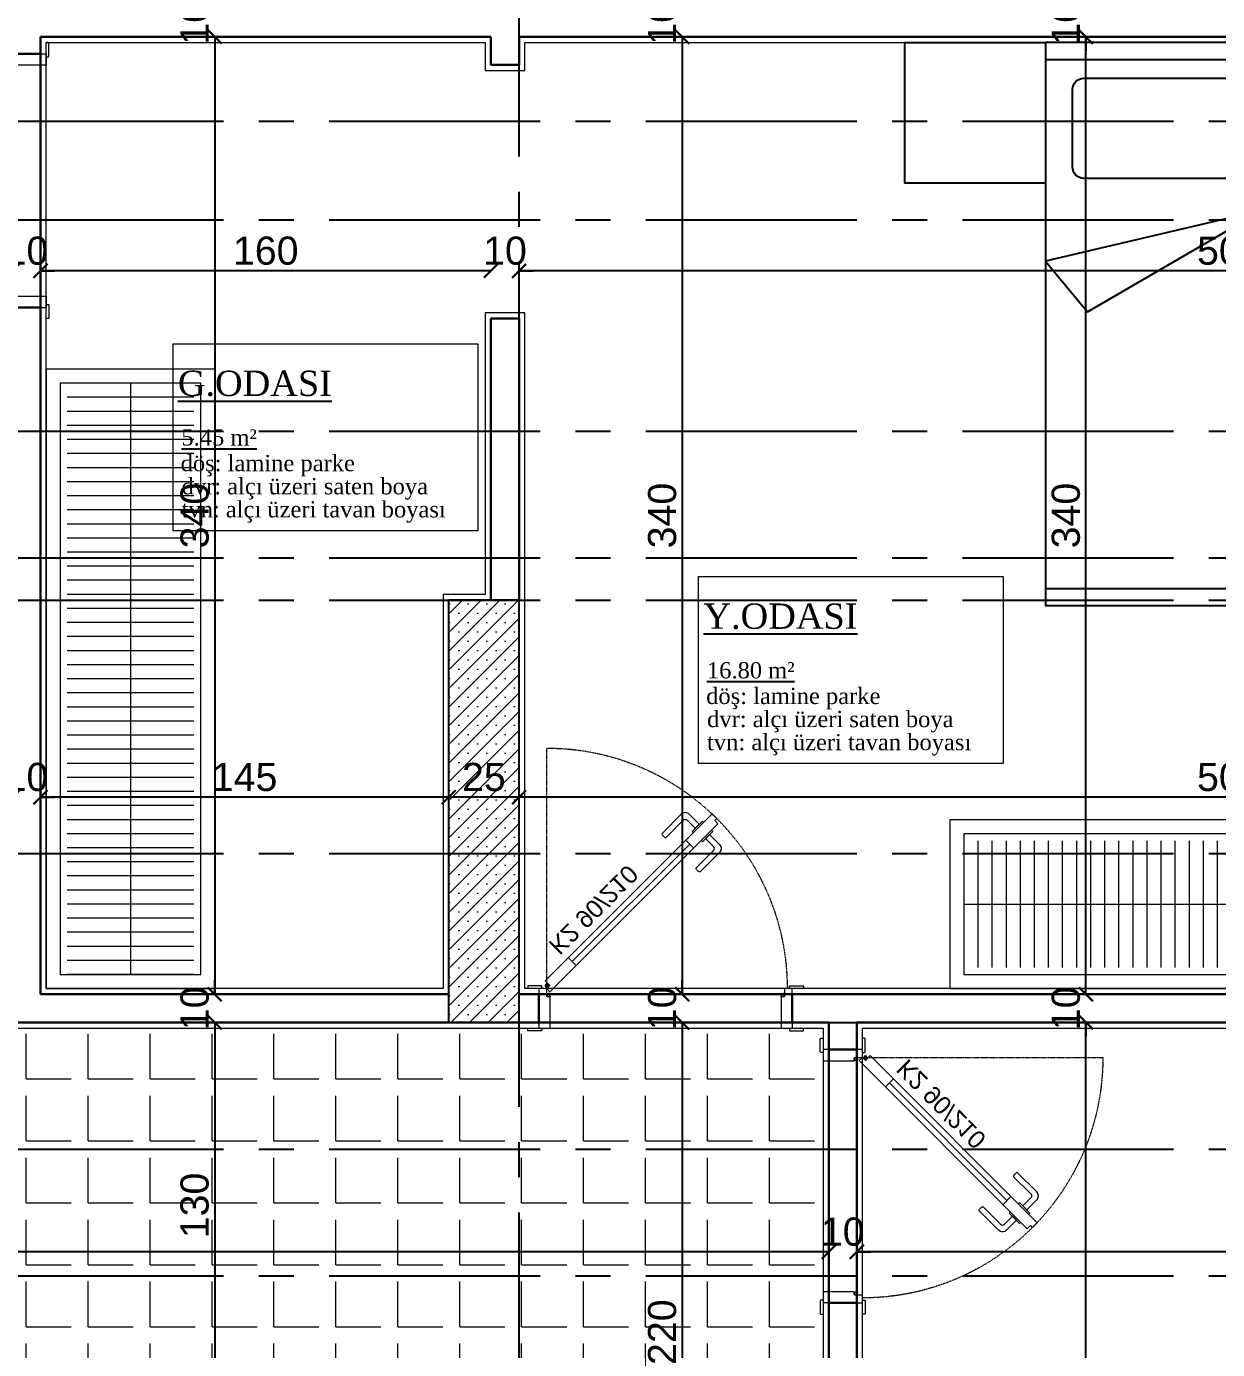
# Model space of a CAD drawing. Header units: millimetres. Extents: x 2778 to 13672, y 1832 to 5175.
# Drawn here: x 7181.6 to 7604.7, y 3179.1 to 3648.9 of the extents above; entities that cross this region are included whole.
import ezdxf

# ---------------------------------------------------------------- set-up
doc = ezdxf.new("R2010")
doc.units = ezdxf.units.MM
for name, pattern in [('CENTER2', [112.5, 75, -12.5, 12.5, -12.5]), ('DASHDOT2', [12.7, 6.35, -3.175, 0, -3.175]), ('DOTX2', [0.5, 0, -0.5])]:
    doc.linetypes.add(name, pattern=pattern)
for name, color, linetype in [('7-DCR-FRN', 8, 'Continuous'), ('Panel', 7, 'Continuous'), ('Yazi', 7, 'Continuous')]:
    doc.layers.add(name, color=color, linetype=linetype)
for name, color, linetype, lineweight in [('aks', 251, 'DASHDOT2', 35), ('duvar', 232, 'Continuous', 30), ('ince', 37, 'Continuous', 0), ('iz', 1, 'DOTX2', 20), ('kapı', 3, 'Continuous', 18), ('sıva iç', 21, 'Continuous', 0), ('yazı', 11, 'Continuous', 20), ('z - tarama', 251, 'Continuous', 18), ('ölçü dış', 192, 'Continuous', 20), ('ÖLÇÜ İÇ', 7, 'Continuous', 9)]:
    doc.layers.add(name, color=color, linetype=linetype, lineweight=lineweight)
doc.styles.get("Standard").update_dxf_attribs({"font": 'arial.ttf'})
doc.styles.add('Times roman', font='times.ttf')
doc.dimstyles.new('zulay iç ölçü', dxfattribs={"dimtxt": 10, "dimasz": 5, "dimexe": 0.18, "dimexo": 0, "dimgap": 2, "dimtad": 3, "dimdec": 0, "dimzin": 0, "dimdsep": 46, "dimtxsty": 'Standard', "dimblk": 'ARCHTICK', "dimcen": 0.09, "dimse1": 1, "dimse2": 1, "dimadec": 0, "dimazin": 0, "dimtfac": 1, "dimtdec": 0, "dimtix": 1, "dimtofl": 0, "dimtmove": 0, "dimatfit": 3, "dimldrblk": 'ARCHTICK', "dimfxl": 1, "dimtolj": 1, "dimtzin": 0, "dimarcsym": 0})

# ---------------------------------------------------------------- blocks, each defined once
blk = doc.blocks.new('IDE941Entity3366')
at = {"layer": 'Panel', "linetype": 'Continuous', "lineweight": 5}
h = blk.add_hatch(dxfattribs=at)
h.set_pattern_fill('SACNCR', color=163, scale=50, style=0)
h.set_pattern_definition([(45, (0, 0), (-3.314563, 3.314563), []), (45, (3.3146, 0), (-3.314563, 3.314563), [0, -4.6875])])
h.paths.add_polyline_path([(4180, 805), (4180, 955), (4205, 955), (4205, 805)])
blk = doc.blocks.new('IDE941Entity3367')
at = {"layer": 'Panel', "color": 164, "linetype": 'Continuous', "lineweight": -3}
blk.add_lwpolyline([(4205, 805), (4180, 805)], dxfattribs=at)
blk = doc.blocks.new('IDE941Entity3368')
at = {"layer": 'Panel', "color": 164, "linetype": 'Continuous', "lineweight": -3}
blk.add_lwpolyline([(4205, 805), (4205, 955)], dxfattribs=at)
blk = doc.blocks.new('IDE941Entity3369')
at = {"layer": 'Panel', "color": 164, "linetype": 'Continuous', "lineweight": -3}
blk.add_lwpolyline([(4205, 955), (4180, 955)], dxfattribs=at)
blk = doc.blocks.new('IDE941Entity3370')
at = {"layer": 'Panel', "color": 164, "linetype": 'Continuous', "lineweight": -3}
blk.add_lwpolyline([(4180, 805), (4180, 955)], dxfattribs=at)
blk = doc.blocks.new('sadsfsfsf')
at = {"layer": 'ince'}
for p, q in [((0.7, 0), (-0.7, 0)), ((0, 0.7), (0, -0.7))]:
    blk.add_line(p, q, dxfattribs=at)
for radius in [0.6, 0.45]:
    blk.add_circle((0, 0), radius, dxfattribs=at)
blk = doc.blocks.new('eddeded')
at = {"layer": 'duvar'}
for p, q in [((-48.21, 54.38), (-38.21, 54.38)), ((-48.21, -35.62), (-38.21, -35.62))]:
    blk.add_line(p, q, dxfattribs=at)
at = {"layer": 'ince'}
blk.add_line((-26.6, -23.78), (15.13, 17.96), dxfattribs=at)
for points in [[(-50.21, 53.38), (-50.96, 53.38, -0.414214), (-51.21, 53.63), (-51.21, 58.13, -0.414214), (-50.96, 58.38), (-50.21, 58.38)], [(-36.21, 53.38), (-35.46, 53.38, 0.414214), (-35.21, 53.63), (-35.21, 58.13, 0.414214), (-35.46, 58.38), (-36.21, 58.38)], [(-50.21, -34.62), (-50.96, -34.62, 0.414214), (-51.21, -34.87), (-51.21, -39.37, 0.414214), (-50.96, -39.62), (-50.21, -39.62)], [(-36.21, -34.62), (-35.46, -34.62, -0.414214), (-35.21, -34.87), (-35.21, -39.37, -0.414214), (-35.46, -39.62), (-36.21, -39.62)]]:
    blk.add_lwpolyline(points, format="xyb", dxfattribs=at)
for points in [[(-39.11, 51.33), (-39.11, 50.38), (-37.81, 50.68), (-37.81, 50.81, -0.112206), (-37.91, 50.76), (-38.72, 50.57, -0.482314), (-39.02, 50.82), (-39.02, 51.24, -0.414214), (-38.77, 51.49), (-37.97, 51.49, -0.170049), (-37.81, 51.43), (-37.81, 51.58), (-38.86, 51.58, 0.414214)], [(17.08, 23.59), (18.49, 25), (14.96, 28.54, 0.414214), (12.13, 28.54), (5.41, 21.82, 0.414214), (5.41, 21.11), (6.12, 20.4, 0.414214), (6.83, 20.4), (12.84, 26.41, -0.414214), (14.25, 26.41)], [(20.76, 19.91), (22.17, 21.32), (25.71, 17.79, -0.414214), (25.71, 14.96), (18.99, 8.24, -0.414214), (18.28, 8.24), (17.58, 8.95, -0.414214), (17.58, 9.66), (23.59, 15.67, 0.414214), (23.59, 17.08)], [(-39.11, -31.62), (-39.11, -32.57, 0.414214), (-38.86, -32.82), (-37.81, -32.82), (-37.81, -32.67, -0.170049), (-37.97, -32.73), (-38.77, -32.73, -0.414214), (-39.02, -32.48), (-39.02, -32.06, -0.482314), (-38.72, -31.81), (-37.91, -32, -0.112206), (-37.81, -32.05), (-37.81, -31.92)]]:
    blk.add_lwpolyline(points, format="xyb", close=True, dxfattribs=at)
for points in [[(20.04, 25.7), (19.62, 26.12), (15.96, 22.47), (16.38, 22.04)], [(22.87, 22.87), (23.29, 22.44), (19.64, 18.79), (19.21, 19.21)]]:
    blk.add_lwpolyline(points, dxfattribs=at)
at = {"layer": 'iz', "ltscale": 0.1}
for p, q in [((-48.21, -35.62), (-48.21, 54.38)), ((-38.21, -35.62), (-38.21, 54.38)), ((-36.21, -32.82), (49.19, -32.82))]:
    blk.add_line(p, q, dxfattribs=at)
blk.add_arc((-36.22, -32.83), 85.41, 0.0042, 89.9958, dxfattribs=at)
at = {"layer": 'kapı'}
for p, q in [((13.72, 19.37), (16.54, 16.54)), ((-28.02, -22.36), (-25.19, -25.19))]:
    blk.add_line(p, q, dxfattribs=at)
for points in [[(-36.21, 54.38), (-36.21, 51.58), (-38.86, 51.58, 0.414214), (-39.11, 51.33), (-39.11, 50.38), (-50.21, 50.38), (-50.21, 54.38)], [(-50.21, -35.62), (-50.21, -31.62), (-39.11, -31.62), (-39.11, -32.57, 0.414214), (-38.86, -32.82), (-36.21, -32.82), (-36.21, -35.62), (-36.21, -35.62)]]:
    blk.add_lwpolyline(points, format="xyb", dxfattribs=at)
blk.add_lwpolyline([(-36.21, -32.82), (-35.15, -31.76), (-33.46, -33.46), (25.87, 25.87), (24.17, 27.57), (23.47, 26.86), (22.33, 27.99), (-37.35, -31.69), (-36.21, -32.82)], dxfattribs=at)
at = {"layer": 'sıva iç'}
for p, q in [((-48.21, 54.38), (-50.21, 54.38)), ((-38.21, 54.38), (-36.21, 54.38)), ((-48.21, -35.62), (-50.21, -35.62)), ((-36.21, -35.62), (-38.21, -35.62))]:
    blk.add_line(p, q, dxfattribs=at)
at = {"layer": 'ölçü dış'}
blk.add_line((-38.21, -35.62), (-48.21, -35.62), dxfattribs=at)
at = {"layer": 'ince', "rotation": 90}
blk.add_blockref('sadsfsfsf', (-35.15, -32.82), dxfattribs=at)
at = {"layer": 'yazı'}
blk.add_text('K2 90/210', height=6.328, rotation=45, dxfattribs=at).set_placement((-20.24, -32.71))
blk = doc.blocks.new('*U31')
at = {"layer": '7-DCR-FRN'}
for points in [[(-80, 100), (-130, 100), (-130, 50), (-80, 50)], [(80, 100), (80, 94), (-80, 94), (-80, 100)], [(-80, 100), (80, 100), (80, -100), (-80, -100)], [(-80, 100), (80, 100), (80, -100), (-80, -100)], [(130, 100), (80, 100), (80, 50), (130, 50)], [(-80, -94), (80, -94), (80, -100), (-80, -100)]]:
    blk.add_lwpolyline(points, close=True, dxfattribs=at)
for points in [[(-70.38, 83.3, -0.414214), (-66.38, 87.3), (-8.34, 87.3, -0.414214), (-4.34, 83.3), (-4.34, 55.74, -0.414214), (-8.34, 51.74), (-66.38, 51.74, -0.414214), (-70.38, 55.74)], [(70.38, 83.3, 0.414214), (66.38, 87.3), (8.34, 87.3, 0.414214), (4.34, 83.3), (4.34, 55.74, 0.414214), (8.34, 51.74), (66.38, 51.74, 0.414214), (70.38, 55.74)]]:
    blk.add_lwpolyline(points, format="xyb", close=True, dxfattribs=at)
blk.add_lwpolyline([(-4.31, 39.62), (-65, 4.38), (-80, 22.38), (-6.26, 39.62), (6.26, 39.62), (80, 22.38), (65, 4.38), (4.31, 39.62)], dxfattribs=at)
blk = doc.blocks.new('*U44')
at = {"layer": '7-DCR-FRN', "lineweight": 9}
blk.add_line((215, 30), (5, 30), dxfattribs=at)
for points in [[(220, 60), (220, 0), (0, 0), (0, 60)], [(215, 55), (215, 5), (5, 5), (5, 55)]]:
    blk.add_lwpolyline(points, close=True, dxfattribs=at)
for points in [[(5, 52.5), (5, 7.5)], [(5, 52.5), (5, 7.5)], [(5, 52.5), (5, 7.5)], [(10, 52.5), (10, 7.5)], [(10, 52.5), (10, 7.5)], [(15, 52.5), (15, 7.5)], [(15, 52.5), (15, 7.5)], [(20, 52.5), (20, 7.5)], [(20, 52.5), (20, 7.5)], [(25, 52.5), (25, 7.5)], [(25, 52.5), (25, 7.5)], [(30, 52.5), (30, 7.5)], [(30, 52.5), (30, 7.5)], [(35, 52.5), (35, 7.5)], [(35, 52.5), (35, 7.5)], [(40, 52.5), (40, 7.5)], [(40, 52.5), (40, 7.5)], [(45, 52.5), (45, 7.5)], [(45, 52.5), (45, 7.5)], [(50, 52.5), (50, 7.5)], [(50, 52.5), (50, 7.5)], [(55, 52.5), (55, 7.5)], [(60, 52.5), (60, 7.5)], [(65, 52.5), (65, 7.5)], [(70, 52.5), (70, 7.5)], [(75, 52.5), (75, 7.5)], [(80, 52.5), (80, 7.5)], [(85, 52.5), (85, 7.5)], [(90, 52.5), (90, 7.5)], [(95, 52.5), (95, 7.5)], [(100, 52.5), (100, 7.5)], [(105, 52.5), (105, 7.5)], [(110, 52.5), (110, 7.5)], [(115, 52.5), (115, 7.5)], [(120, 52.5), (120, 7.5)], [(125, 52.5), (125, 7.5)], [(130, 52.5), (130, 7.5)], [(135, 52.5), (135, 7.5)], [(140, 52.5), (140, 7.5)], [(145, 52.5), (145, 7.5)], [(150, 52.5), (150, 7.5)], [(155, 52.5), (155, 7.5)], [(160, 52.5), (160, 7.5)], [(165, 52.5), (165, 7.5)], [(170, 52.5), (170, 7.5)], [(175, 52.5), (175, 7.5)], [(180, 52.5), (180, 7.5)], [(185, 52.5), (185, 7.5)], [(190, 52.5), (190, 7.5)], [(195, 52.5), (195, 7.5)], [(200, 52.5), (200, 7.5)], [(205, 52.5), (205, 7.5)], [(210, 52.5), (210, 7.5)], [(215, 52.5), (215, 7.5)], [(220, 52.5), (220, 7.5)]]:
    blk.add_lwpolyline(points, dxfattribs=at)
blk = doc.blocks.new('_ArchTick')
at = {"color": 0, "linetype": 'ByBlock', "const_width": 0.15}
blk.add_lwpolyline([(-0.5, -0.5), (0.5, 0.5)], dxfattribs=at)
blk = doc.blocks.new('*D2164')
at = {"layer": 'Defpoints', "color": 0, "transparency": 16777216}
for p in [(7248.47, 3655.23), (7248.47, 3645.23), (7248.47, 3645.23)]:
    blk.add_point(p, dxfattribs=at)
at = {"layer": 'ÖLÇÜ İÇ', "color": 0, "lineweight": -2, "transparency": 16777216}
for p, q in [((7248.47, 3655.23), (7248.47, 3660.23)), ((7248.47, 3645.23), (7248.47, 3640.23))]:
    blk.add_line(p, q, dxfattribs=at)
at = {"layer": 'ÖLÇÜ İÇ', "color": 0, "lineweight": -2, "transparency": 16777216, "xscale": 5, "yscale": 5, "zscale": 5}
for p, rotation in [((7248.47, 3655.23), 270), ((7248.47, 3645.23), 90)]:
    blk.add_blockref('_ArchTick', p, dxfattribs=dict(at, rotation=rotation))
at = {"layer": 'ÖLÇÜ İÇ', "color": 0, "transparency": 16777216, "insert": (7241.37, 3650.23), "char_height": 10, "attachment_point": 5, "rotation": 90}
blk.add_mtext('\\A1;10', dxfattribs=at)
blk = doc.blocks.new('*D2165')
at = {"layer": 'Defpoints', "color": 0, "transparency": 16777216}
for p in [(7248.47, 3645.23), (7248.47, 3305.23), (7248.47, 3305.23)]:
    blk.add_point(p, dxfattribs=at)
at = {"layer": 'ÖLÇÜ İÇ', "color": 0, "lineweight": -2, "transparency": 16777216}
blk.add_line((7248.47, 3645.23), (7248.47, 3305.23), dxfattribs=at)
at = {"layer": 'ÖLÇÜ İÇ', "color": 0, "lineweight": -2, "transparency": 16777216, "xscale": 5, "yscale": 5, "zscale": 5}
for p, rotation in [((7248.47, 3645.23), 90), ((7248.47, 3305.23), 270)]:
    blk.add_blockref('_ArchTick', p, dxfattribs=dict(at, rotation=rotation))
at = {"layer": 'ÖLÇÜ İÇ', "color": 0, "transparency": 16777216, "insert": (7241.36, 3475.23), "char_height": 10, "attachment_point": 5, "rotation": 90}
blk.add_mtext('\\A1;340', dxfattribs=at)
blk = doc.blocks.new('*D2166')
at = {"layer": 'Defpoints', "color": 0, "transparency": 16777216}
for p in [(7248.47, 3305.23), (7248.47, 3295.23), (7248.47, 3295.23)]:
    blk.add_point(p, dxfattribs=at)
at = {"layer": 'ÖLÇÜ İÇ', "color": 0, "lineweight": -2, "transparency": 16777216}
for p, q in [((7248.47, 3305.23), (7248.47, 3310.23)), ((7248.47, 3295.23), (7248.47, 3290.23))]:
    blk.add_line(p, q, dxfattribs=at)
at = {"layer": 'ÖLÇÜ İÇ', "color": 0, "lineweight": -2, "transparency": 16777216, "xscale": 5, "yscale": 5, "zscale": 5}
for p, rotation in [((7248.47, 3305.23), 270), ((7248.47, 3295.23), 90)]:
    blk.add_blockref('_ArchTick', p, dxfattribs=dict(at, rotation=rotation))
at = {"layer": 'ÖLÇÜ İÇ', "color": 0, "transparency": 16777216, "insert": (7241.37, 3300.23), "char_height": 10, "attachment_point": 5, "rotation": 90}
blk.add_mtext('\\A1;10', dxfattribs=at)
blk = doc.blocks.new('*D2167')
at = {"layer": 'Defpoints', "color": 0, "transparency": 16777216}
for p in [(7248.47, 3295.23), (7248.47, 3165.23), (7248.47, 3165.23)]:
    blk.add_point(p, dxfattribs=at)
at = {"layer": 'ÖLÇÜ İÇ', "color": 0, "lineweight": -2, "transparency": 16777216}
blk.add_line((7248.47, 3295.23), (7248.47, 3165.23), dxfattribs=at)
at = {"layer": 'ÖLÇÜ İÇ', "color": 0, "lineweight": -2, "transparency": 16777216, "xscale": 5, "yscale": 5, "zscale": 5}
for p, rotation in [((7248.47, 3295.23), 90), ((7248.47, 3165.23), 270)]:
    blk.add_blockref('_ArchTick', p, dxfattribs=dict(at, rotation=rotation))
at = {"layer": 'ÖLÇÜ İÇ', "color": 0, "transparency": 16777216, "insert": (7241.36, 3230.23), "char_height": 10, "attachment_point": 5, "rotation": 90}
blk.add_mtext('\\A1;130', dxfattribs=at)
blk = doc.blocks.new('*D2173')
at = {"layer": 'Defpoints', "color": 0, "transparency": 16777216}
for p in [(7413.96, 3655.23), (7413.96, 3645.23), (7414.55, 3645.23)]:
    blk.add_point(p, dxfattribs=at)
at = {"layer": 'ÖLÇÜ İÇ', "color": 0, "lineweight": -2, "transparency": 16777216}
for p, q in [((7414.55, 3655.23), (7414.55, 3660.23)), ((7414.55, 3645.23), (7414.55, 3640.23))]:
    blk.add_line(p, q, dxfattribs=at)
at = {"layer": 'ÖLÇÜ İÇ', "color": 0, "lineweight": -2, "transparency": 16777216, "xscale": 5, "yscale": 5, "zscale": 5}
for p, rotation in [((7414.55, 3655.23), 270), ((7414.55, 3645.23), 90)]:
    blk.add_blockref('_ArchTick', p, dxfattribs=dict(at, rotation=rotation))
at = {"layer": 'ÖLÇÜ İÇ', "color": 0, "transparency": 16777216, "insert": (7407.45, 3650.23), "char_height": 10, "attachment_point": 5, "rotation": 90}
blk.add_mtext('\\A1;10', dxfattribs=at)
blk = doc.blocks.new('*D2174')
at = {"layer": 'Defpoints', "color": 0, "transparency": 16777216}
for p in [(7413.96, 3645.23), (7414.55, 3305.23), (7414.55, 3305.23)]:
    blk.add_point(p, dxfattribs=at)
at = {"layer": 'ÖLÇÜ İÇ', "color": 0, "lineweight": -2, "transparency": 16777216}
blk.add_line((7414.55, 3645.23), (7414.55, 3305.23), dxfattribs=at)
at = {"layer": 'ÖLÇÜ İÇ', "color": 0, "lineweight": -2, "transparency": 16777216, "xscale": 5, "yscale": 5, "zscale": 5}
for p, rotation in [((7414.55, 3645.23), 90), ((7414.55, 3305.23), 270)]:
    blk.add_blockref('_ArchTick', p, dxfattribs=dict(at, rotation=rotation))
at = {"layer": 'ÖLÇÜ İÇ', "color": 0, "transparency": 16777216, "insert": (7407.45, 3475.23), "char_height": 10, "attachment_point": 5, "rotation": 90}
blk.add_mtext('\\A1;340', dxfattribs=at)
blk = doc.blocks.new('*D2175')
at = {"layer": 'Defpoints', "color": 0, "transparency": 16777216}
for p in [(7414.55, 3305.23), (7414.55, 3295.23), (7414.55, 3295.23)]:
    blk.add_point(p, dxfattribs=at)
at = {"layer": 'ÖLÇÜ İÇ', "color": 0, "lineweight": -2, "transparency": 16777216}
for p, q in [((7414.55, 3305.23), (7414.55, 3310.23)), ((7414.55, 3295.23), (7414.55, 3290.23))]:
    blk.add_line(p, q, dxfattribs=at)
at = {"layer": 'ÖLÇÜ İÇ', "color": 0, "lineweight": -2, "transparency": 16777216, "xscale": 5, "yscale": 5, "zscale": 5}
for p, rotation in [((7414.55, 3305.23), 270), ((7414.55, 3295.23), 90)]:
    blk.add_blockref('_ArchTick', p, dxfattribs=dict(at, rotation=rotation))
at = {"layer": 'ÖLÇÜ İÇ', "color": 0, "transparency": 16777216, "insert": (7407.45, 3300.23), "char_height": 10, "attachment_point": 5, "rotation": 90}
blk.add_mtext('\\A1;10', dxfattribs=at)
blk = doc.blocks.new('*D2176')
at = {"layer": 'Defpoints', "color": 0, "transparency": 16777216}
for p in [(7414.55, 3295.23), (7414.55, 3075.23), (7414.55, 3075.23)]:
    blk.add_point(p, dxfattribs=at)
at = {"layer": 'ÖLÇÜ İÇ', "color": 0, "lineweight": -2, "transparency": 16777216}
blk.add_line((7414.55, 3295.23), (7414.55, 3075.23), dxfattribs=at)
at = {"layer": 'ÖLÇÜ İÇ', "color": 0, "lineweight": -2, "transparency": 16777216, "xscale": 5, "yscale": 5, "zscale": 5}
for p, rotation in [((7414.55, 3295.23), 90), ((7414.55, 3075.23), 270)]:
    blk.add_blockref('_ArchTick', p, dxfattribs=dict(at, rotation=rotation))
at = {"layer": 'ÖLÇÜ İÇ', "color": 0, "transparency": 16777216, "insert": (7407.45, 3185.23), "char_height": 10, "attachment_point": 5, "rotation": 90}
blk.add_mtext('\\A1;220', dxfattribs=at)
blk = doc.blocks.new('*D2183')
at = {"layer": 'Defpoints', "color": 0, "transparency": 16777216}
for p in [(7557.98, 3295.23), (7557.98, 3295.23), (7557.98, 2965.23)]:
    blk.add_point(p, dxfattribs=at)
at = {"layer": 'ÖLÇÜ İÇ', "color": 0, "lineweight": -2, "transparency": 16777216}
blk.add_line((7557.98, 2965.23), (7557.98, 3295.23), dxfattribs=at)
at = {"layer": 'ÖLÇÜ İÇ', "color": 0, "lineweight": -2, "transparency": 16777216, "xscale": 5, "yscale": 5, "zscale": 5}
for p, rotation in [((7557.98, 3295.23), 90), ((7557.98, 2965.23), 270)]:
    blk.add_blockref('_ArchTick', p, dxfattribs=dict(at, rotation=rotation))
at = {"layer": 'ÖLÇÜ İÇ', "color": 0, "transparency": 16777216, "insert": (7550.87, 3130.23), "char_height": 10, "attachment_point": 5, "rotation": 90}
blk.add_mtext('\\A1;330', dxfattribs=at)
blk = doc.blocks.new('*D2184')
at = {"layer": 'Defpoints', "color": 0, "transparency": 16777216}
for p in [(7557.98, 3305.23), (7557.98, 3305.23), (7557.98, 3295.23)]:
    blk.add_point(p, dxfattribs=at)
at = {"layer": 'ÖLÇÜ İÇ', "color": 0, "lineweight": -2, "transparency": 16777216}
for p, q in [((7557.98, 3305.23), (7557.98, 3310.23)), ((7557.98, 3295.23), (7557.98, 3290.23))]:
    blk.add_line(p, q, dxfattribs=at)
at = {"layer": 'ÖLÇÜ İÇ', "color": 0, "lineweight": -2, "transparency": 16777216, "xscale": 5, "yscale": 5, "zscale": 5}
for p, rotation in [((7557.98, 3305.23), 270), ((7557.98, 3295.23), 90)]:
    blk.add_blockref('_ArchTick', p, dxfattribs=dict(at, rotation=rotation))
at = {"layer": 'ÖLÇÜ İÇ', "color": 0, "transparency": 16777216, "insert": (7550.87, 3300.23), "char_height": 10, "attachment_point": 5, "rotation": 90}
blk.add_mtext('\\A1;10', dxfattribs=at)
blk = doc.blocks.new('*D2185')
at = {"layer": 'Defpoints', "color": 0, "transparency": 16777216}
for p in [(7557.98, 3645.23), (7557.98, 3645.23), (7557.98, 3305.23)]:
    blk.add_point(p, dxfattribs=at)
at = {"layer": 'ÖLÇÜ İÇ', "color": 0, "lineweight": -2, "transparency": 16777216}
blk.add_line((7557.98, 3305.23), (7557.98, 3645.23), dxfattribs=at)
at = {"layer": 'ÖLÇÜ İÇ', "color": 0, "lineweight": -2, "transparency": 16777216, "xscale": 5, "yscale": 5, "zscale": 5}
for p, rotation in [((7557.98, 3645.23), 90), ((7557.98, 3305.23), 270)]:
    blk.add_blockref('_ArchTick', p, dxfattribs=dict(at, rotation=rotation))
at = {"layer": 'ÖLÇÜ İÇ', "color": 0, "transparency": 16777216, "insert": (7550.87, 3475.23), "char_height": 10, "attachment_point": 5, "rotation": 90}
blk.add_mtext('\\A1;340', dxfattribs=at)
blk = doc.blocks.new('*D2186')
at = {"layer": 'Defpoints', "color": 0, "transparency": 16777216}
for p in [(7557.98, 3655.23), (7557.98, 3655.23), (7557.98, 3645.23)]:
    blk.add_point(p, dxfattribs=at)
at = {"layer": 'ÖLÇÜ İÇ', "color": 0, "lineweight": -2, "transparency": 16777216}
for p, q in [((7557.98, 3655.23), (7557.98, 3660.23)), ((7557.98, 3645.23), (7557.98, 3640.23))]:
    blk.add_line(p, q, dxfattribs=at)
at = {"layer": 'ÖLÇÜ İÇ', "color": 0, "lineweight": -2, "transparency": 16777216, "xscale": 5, "yscale": 5, "zscale": 5}
for p, rotation in [((7557.98, 3655.23), 270), ((7557.98, 3645.23), 90)]:
    blk.add_blockref('_ArchTick', p, dxfattribs=dict(at, rotation=rotation))
at = {"layer": 'ÖLÇÜ İÇ', "color": 0, "transparency": 16777216, "insert": (7550.87, 3650.23), "char_height": 10, "attachment_point": 5, "rotation": 90}
blk.add_mtext('\\A1;10', dxfattribs=at)
blk = doc.blocks.new('*D2188')
at = {"layer": 'Defpoints', "color": 0, "transparency": 16777216}
for p in [(7356.58, 3562.14), (7861.58, 3562.14), (7356.58, 3545.23)]:
    blk.add_point(p, dxfattribs=at)
at = {"layer": 'ÖLÇÜ İÇ', "color": 0, "lineweight": -2, "transparency": 16777216}
blk.add_line((7861.58, 3562.14), (7356.58, 3562.14), dxfattribs=at)
at = {"layer": 'ÖLÇÜ İÇ', "color": 0, "lineweight": -2, "transparency": 16777216, "xscale": 5, "yscale": 5, "zscale": 5, "rotation": 180}
blk.add_blockref('_ArchTick', (7356.58, 3562.14), dxfattribs=at)
at = {"layer": 'ÖLÇÜ İÇ', "color": 0, "lineweight": -2, "transparency": 16777216, "xscale": 5, "yscale": 5, "zscale": 5}
blk.add_blockref('_ArchTick', (7861.58, 3562.14), dxfattribs=at)
at = {"layer": 'ÖLÇÜ İÇ', "color": 0, "transparency": 16777216, "insert": (7609.08, 3569.24), "char_height": 10, "attachment_point": 5}
blk.add_mtext('\\A1;505', dxfattribs=at)
blk = doc.blocks.new('*D2189')
at = {"layer": 'Defpoints', "color": 0, "transparency": 16777216}
for p in [(7346.58, 3562.14), (7346.58, 3545.23), (7356.58, 3545.23)]:
    blk.add_point(p, dxfattribs=at)
at = {"layer": 'ÖLÇÜ İÇ', "color": 0, "lineweight": -2, "transparency": 16777216}
for p, q in [((7346.58, 3562.14), (7341.58, 3562.14)), ((7356.58, 3562.14), (7361.58, 3562.14))]:
    blk.add_line(p, q, dxfattribs=at)
at = {"layer": 'ÖLÇÜ İÇ', "color": 0, "lineweight": -2, "transparency": 16777216, "xscale": 5, "yscale": 5, "zscale": 5}
blk.add_blockref('_ArchTick', (7346.58, 3562.14), dxfattribs=at)
at = {"layer": 'ÖLÇÜ İÇ', "color": 0, "lineweight": -2, "transparency": 16777216, "xscale": 5, "yscale": 5, "zscale": 5, "rotation": 180}
blk.add_blockref('_ArchTick', (7356.58, 3562.14), dxfattribs=at)
at = {"layer": 'ÖLÇÜ İÇ', "color": 0, "transparency": 16777216, "insert": (7351.58, 3569.24), "char_height": 10, "attachment_point": 5}
blk.add_mtext('\\A1;10', dxfattribs=at)
blk = doc.blocks.new('*D2190')
at = {"layer": 'Defpoints', "color": 0, "transparency": 16777216}
for p in [(7186.58, 3562.14), (7186.58, 3562.14), (7346.58, 3545.23)]:
    blk.add_point(p, dxfattribs=at)
at = {"layer": 'ÖLÇÜ İÇ', "color": 0, "lineweight": -2, "transparency": 16777216}
blk.add_line((7346.58, 3562.14), (7186.58, 3562.14), dxfattribs=at)
at = {"layer": 'ÖLÇÜ İÇ', "color": 0, "lineweight": -2, "transparency": 16777216, "xscale": 5, "yscale": 5, "zscale": 5, "rotation": 180}
blk.add_blockref('_ArchTick', (7186.58, 3562.14), dxfattribs=at)
at = {"layer": 'ÖLÇÜ İÇ', "color": 0, "lineweight": -2, "transparency": 16777216, "xscale": 5, "yscale": 5, "zscale": 5}
blk.add_blockref('_ArchTick', (7346.58, 3562.14), dxfattribs=at)
at = {"layer": 'ÖLÇÜ İÇ', "color": 0, "transparency": 16777216, "insert": (7266.58, 3569.24), "char_height": 10, "attachment_point": 5}
blk.add_mtext('\\A1;160', dxfattribs=at)
blk = doc.blocks.new('*D2191')
at = {"layer": 'Defpoints', "color": 0, "transparency": 16777216}
for p in [(7176.58, 3562.14), (7176.58, 3562.14), (7186.58, 3562.14)]:
    blk.add_point(p, dxfattribs=at)
at = {"layer": 'ÖLÇÜ İÇ', "color": 0, "lineweight": -2, "transparency": 16777216}
for p, q in [((7176.58, 3562.14), (7171.58, 3562.14)), ((7186.58, 3562.14), (7191.58, 3562.14))]:
    blk.add_line(p, q, dxfattribs=at)
at = {"layer": 'ÖLÇÜ İÇ', "color": 0, "lineweight": -2, "transparency": 16777216, "xscale": 5, "yscale": 5, "zscale": 5}
blk.add_blockref('_ArchTick', (7176.58, 3562.14), dxfattribs=at)
at = {"layer": 'ÖLÇÜ İÇ', "color": 0, "lineweight": -2, "transparency": 16777216, "xscale": 5, "yscale": 5, "zscale": 5, "rotation": 180}
blk.add_blockref('_ArchTick', (7186.58, 3562.14), dxfattribs=at)
at = {"layer": 'ÖLÇÜ İÇ', "color": 0, "transparency": 16777216, "insert": (7181.58, 3569.24), "char_height": 10, "attachment_point": 5}
blk.add_mtext('\\A1;10', dxfattribs=at)
blk = doc.blocks.new('*D2204')
at = {"layer": 'Defpoints', "color": 0, "transparency": 16777216}
for p in [(7356.58, 3375.23), (7356.58, 3375.23), (7861.58, 3375.23)]:
    blk.add_point(p, dxfattribs=at)
at = {"layer": 'ÖLÇÜ İÇ', "color": 0, "lineweight": -2, "transparency": 16777216}
blk.add_line((7861.58, 3375.23), (7356.58, 3375.23), dxfattribs=at)
at = {"layer": 'ÖLÇÜ İÇ', "color": 0, "lineweight": -2, "transparency": 16777216, "xscale": 5, "yscale": 5, "zscale": 5, "rotation": 180}
blk.add_blockref('_ArchTick', (7356.58, 3375.23), dxfattribs=at)
at = {"layer": 'ÖLÇÜ İÇ', "color": 0, "lineweight": -2, "transparency": 16777216, "xscale": 5, "yscale": 5, "zscale": 5}
blk.add_blockref('_ArchTick', (7861.58, 3375.23), dxfattribs=at)
at = {"layer": 'ÖLÇÜ İÇ', "color": 0, "transparency": 16777216, "insert": (7609.08, 3382.34), "char_height": 10, "attachment_point": 5}
blk.add_mtext('\\A1;505', dxfattribs=at)
blk = doc.blocks.new('*D2205')
at = {"layer": 'Defpoints', "color": 0, "transparency": 16777216}
for p in [(7331.58, 3375.23), (7331.58, 3375.23), (7356.58, 3375.23)]:
    blk.add_point(p, dxfattribs=at)
at = {"layer": 'ÖLÇÜ İÇ', "color": 0, "lineweight": -2, "transparency": 16777216}
blk.add_line((7356.58, 3375.23), (7331.58, 3375.23), dxfattribs=at)
at = {"layer": 'ÖLÇÜ İÇ', "color": 0, "lineweight": -2, "transparency": 16777216, "xscale": 5, "yscale": 5, "zscale": 5, "rotation": 180}
blk.add_blockref('_ArchTick', (7331.58, 3375.23), dxfattribs=at)
at = {"layer": 'ÖLÇÜ İÇ', "color": 0, "lineweight": -2, "transparency": 16777216, "xscale": 5, "yscale": 5, "zscale": 5}
blk.add_blockref('_ArchTick', (7356.58, 3375.23), dxfattribs=at)
at = {"layer": 'ÖLÇÜ İÇ', "color": 0, "transparency": 16777216, "insert": (7344.08, 3382.34), "char_height": 10, "attachment_point": 5}
blk.add_mtext('\\A1;25', dxfattribs=at)
blk = doc.blocks.new('*D2206')
at = {"layer": 'Defpoints', "color": 0, "transparency": 16777216}
for p in [(7186.58, 3375.23), (7186.58, 3375.23), (7331.58, 3375.23)]:
    blk.add_point(p, dxfattribs=at)
at = {"layer": 'ÖLÇÜ İÇ', "color": 0, "lineweight": -2, "transparency": 16777216}
blk.add_line((7331.58, 3375.23), (7186.58, 3375.23), dxfattribs=at)
at = {"layer": 'ÖLÇÜ İÇ', "color": 0, "lineweight": -2, "transparency": 16777216, "xscale": 5, "yscale": 5, "zscale": 5, "rotation": 180}
blk.add_blockref('_ArchTick', (7186.58, 3375.23), dxfattribs=at)
at = {"layer": 'ÖLÇÜ İÇ', "color": 0, "lineweight": -2, "transparency": 16777216, "xscale": 5, "yscale": 5, "zscale": 5}
blk.add_blockref('_ArchTick', (7331.58, 3375.23), dxfattribs=at)
at = {"layer": 'ÖLÇÜ İÇ', "color": 0, "transparency": 16777216, "insert": (7259.08, 3382.34), "char_height": 10, "attachment_point": 5}
blk.add_mtext('\\A1;145', dxfattribs=at)
blk = doc.blocks.new('*D2207')
at = {"layer": 'Defpoints', "color": 0, "transparency": 16777216}
for p in [(7176.58, 3375.23), (7176.58, 3375.23), (7186.58, 3375.23)]:
    blk.add_point(p, dxfattribs=at)
at = {"layer": 'ÖLÇÜ İÇ', "color": 0, "lineweight": -2, "transparency": 16777216}
for p, q in [((7176.58, 3375.23), (7171.58, 3375.23)), ((7186.58, 3375.23), (7191.58, 3375.23))]:
    blk.add_line(p, q, dxfattribs=at)
at = {"layer": 'ÖLÇÜ İÇ', "color": 0, "lineweight": -2, "transparency": 16777216, "xscale": 5, "yscale": 5, "zscale": 5}
blk.add_blockref('_ArchTick', (7176.58, 3375.23), dxfattribs=at)
at = {"layer": 'ÖLÇÜ İÇ', "color": 0, "lineweight": -2, "transparency": 16777216, "xscale": 5, "yscale": 5, "zscale": 5, "rotation": 180}
blk.add_blockref('_ArchTick', (7186.58, 3375.23), dxfattribs=at)
at = {"layer": 'ÖLÇÜ İÇ', "color": 0, "transparency": 16777216, "insert": (7181.58, 3382.34), "char_height": 10, "attachment_point": 5}
blk.add_mtext('\\A1;10', dxfattribs=at)
blk = doc.blocks.new('*D2217')
at = {"layer": 'Defpoints', "color": 0, "transparency": 16777216}
for p in [(7476.58, 3213.76), (7476.58, 3213.76), (7861.58, 3213.76)]:
    blk.add_point(p, dxfattribs=at)
at = {"layer": 'ÖLÇÜ İÇ', "color": 0, "lineweight": -2, "transparency": 16777216}
blk.add_line((7861.58, 3213.76), (7476.58, 3213.76), dxfattribs=at)
at = {"layer": 'ÖLÇÜ İÇ', "color": 0, "lineweight": -2, "transparency": 16777216, "xscale": 5, "yscale": 5, "zscale": 5, "rotation": 180}
blk.add_blockref('_ArchTick', (7476.58, 3213.76), dxfattribs=at)
at = {"layer": 'ÖLÇÜ İÇ', "color": 0, "lineweight": -2, "transparency": 16777216, "xscale": 5, "yscale": 5, "zscale": 5}
blk.add_blockref('_ArchTick', (7861.58, 3213.76), dxfattribs=at)
at = {"layer": 'ÖLÇÜ İÇ', "color": 0, "transparency": 16777216, "insert": (7669.08, 3220.87), "char_height": 10, "attachment_point": 5}
blk.add_mtext('\\A1;385', dxfattribs=at)
blk = doc.blocks.new('*D2218')
at = {"layer": 'Defpoints', "color": 0, "transparency": 16777216}
for p in [(7466.58, 3213.76), (7466.58, 3213.76), (7476.58, 3213.76)]:
    blk.add_point(p, dxfattribs=at)
at = {"layer": 'ÖLÇÜ İÇ', "color": 0, "lineweight": -2, "transparency": 16777216}
for p, q in [((7466.58, 3213.76), (7461.58, 3213.76)), ((7476.58, 3213.76), (7481.58, 3213.76))]:
    blk.add_line(p, q, dxfattribs=at)
at = {"layer": 'ÖLÇÜ İÇ', "color": 0, "lineweight": -2, "transparency": 16777216, "xscale": 5, "yscale": 5, "zscale": 5}
blk.add_blockref('_ArchTick', (7466.58, 3213.76), dxfattribs=at)
at = {"layer": 'ÖLÇÜ İÇ', "color": 0, "lineweight": -2, "transparency": 16777216, "xscale": 5, "yscale": 5, "zscale": 5, "rotation": 180}
blk.add_blockref('_ArchTick', (7476.58, 3213.76), dxfattribs=at)
at = {"layer": 'ÖLÇÜ İÇ', "color": 0, "transparency": 16777216, "insert": (7471.58, 3220.87), "char_height": 10, "attachment_point": 5}
blk.add_mtext('\\A1;10', dxfattribs=at)
blk = doc.blocks.new('*D2219')
at = {"layer": 'Defpoints', "color": 0, "transparency": 16777216}
for p in [(6441.58, 3213.76), (6441.58, 3213.76), (7466.58, 3213.76)]:
    blk.add_point(p, dxfattribs=at)
at = {"layer": 'ÖLÇÜ İÇ', "color": 0, "lineweight": -2, "transparency": 16777216}
blk.add_line((7466.58, 3213.76), (6441.58, 3213.76), dxfattribs=at)
at = {"layer": 'ÖLÇÜ İÇ', "color": 0, "lineweight": -2, "transparency": 16777216, "xscale": 5, "yscale": 5, "zscale": 5, "rotation": 180}
blk.add_blockref('_ArchTick', (6441.58, 3213.76), dxfattribs=at)
at = {"layer": 'ÖLÇÜ İÇ', "color": 0, "lineweight": -2, "transparency": 16777216, "xscale": 5, "yscale": 5, "zscale": 5}
blk.add_blockref('_ArchTick', (7466.58, 3213.76), dxfattribs=at)
at = {"layer": 'ÖLÇÜ İÇ', "color": 0, "transparency": 16777216, "insert": (6954.08, 3220.87), "char_height": 10, "attachment_point": 5}
blk.add_mtext('\\A1;1025', dxfattribs=at)

msp = doc.modelspace()

# ---------------------------------------------------------------- hatches: boundary and pattern name
at = {"layer": 'z - tarama', "true_color": 0xffffff}
h = msp.add_hatch(dxfattribs=at)
h.set_pattern_fill('ANGLE', scale=80, style=0)
h.set_pattern_definition([(0, (-1057024.51, 409725.164), (0, 22), [16, -6]), (90, (-1057024.51, 409725.164), (-22, 1e-15), [16, -6])])
h.paths.add_polyline_path([(7356.58, 3205.23), (7464.58, 3205.23), (7464.58, 3196.6), (7463.58, 3196.6), (7463.58, 3191.6), (7464.58, 3191.6), (7464.58, 3077.23), (7442.24, 3077.23), (7442.24, 3078.23), (7437.24, 3078.23), (7437.24, 3077.23), (7434.24, 3077.23), (7356.58, 3077.23)])
h.paths.add_polyline_path([(7356.58, 3250.23), (7464.58, 3250.23), (7464.58, 3205.23), (7356.58, 3205.23)])
h.paths.add_polyline_path([(7356.58, 3293.23), (7359.64, 3293.23), (7359.64, 3292.23), (7364.64, 3292.23), (7364.64, 3293.23), (7367.64, 3293.23), (7452.64, 3293.23), (7452.64, 3292.23), (7457.64, 3292.23), (7457.64, 3293.23), (7464.58, 3293.23), (7464.58, 3289.6), (7463.58, 3289.6), (7463.58, 3284.6), (7464.58, 3284.6), (7464.58, 3281.6), (7464.58, 3250.23), (7356.58, 3250.23)])
h.paths.add_polyline_path([(7031.58, 3293.23), (7069.16, 3293.23), (7069.16, 3292.23), (7074.16, 3292.23), (7074.16, 3293.23), (7077.16, 3293.23), (7162.16, 3293.23), (7162.16, 3292.23), (7167.16, 3292.23), (7167.16, 3293.23), (7356.58, 3293.23), (7356.58, 3250.23), (7031.58, 3250.23)])
h.paths.add_polyline_path([(7031.58, 3250.23), (7356.58, 3250.23), (7356.58, 3205.23), (7031.58, 3205.23)])
h.paths.add_polyline_path([(7031.58, 3205.23), (7356.58, 3205.23), (7356.58, 3075.23), (7341.58, 3075.23), (7341.58, 3165.23), (7031.58, 3165.23)])
h.paths.add_polyline_path([(7344.49, 3078.23), (7349.24, 3078.23), (7349.24, 3077.98, 0.414214), (7348.99, 3078.23), (7344.24, 3078.23), (7344.24, 3077.98, -0.414214)], flags=16)
h.paths.add_polyline_path([(6926.58, 3205.23), (7031.58, 3205.23), (7031.58, 3167.23), (6994.69, 3167.23), (6994.69, 3168.23), (6989.69, 3168.23), (6989.69, 3167.23), (6986.69, 3167.23), (6926.58, 3167.23)])
h.paths.add_polyline_path([(6926.58, 3250.23), (7031.58, 3250.23), (7031.58, 3205.23), (6926.58, 3205.23)])
h.paths.add_polyline_path([(6926.58, 3293.23), (7031.58, 3293.23), (7031.58, 3250.23), (6926.58, 3250.23)])
h.paths.add_polyline_path([(6881.58, 3293.23), (6926.58, 3293.23), (6926.58, 3250.23), (6881.58, 3250.23)])
h.paths.add_polyline_path([(6881.58, 3250.23), (6926.58, 3250.23), (6926.58, 3205.23), (6881.58, 3205.23)])
h.paths.add_polyline_path([(6881.58, 3205.23), (6926.58, 3205.23), (6926.58, 3167.23), (6901.69, 3167.23), (6901.69, 3168.23), (6896.69, 3168.23), (6896.69, 3167.23), (6881.58, 3167.23)])
h.paths.add_polyline_path([(6443.58, 3205.23), (6881.58, 3205.23), (6881.58, 3167.23), (6856.04, 3167.23), (6856.04, 3168.23), (6851.04, 3168.23), (6851.04, 3167.23), (6848.04, 3167.23), (6763.04, 3167.23), (6763.04, 3168.23), (6758.04, 3168.23), (6758.04, 3167.23), (6443.58, 3167.23)])
h.paths.add_polyline_path([(6592.44, 3250.23), (6881.58, 3250.23), (6881.58, 3205.23), (6443.58, 3205.23), (6443.58, 3248.23), (6448.58, 3248.23), (6448.58, 3250.23), (6482.68, 3250.23), (6482.68, 3210.98), (6592.44, 3210.98)])
h.paths.add_polyline_path([(6592.44, 3276.65), (6482.68, 3276.65), (6482.68, 3250.23), (6448.58, 3250.23), (6448.58, 3295.23), (6594.58, 3295.23), (6594.58, 3293.23), (6634.58, 3293.23), (6662.6, 3293.23), (6662.6, 3292.23), (6667.6, 3292.23), (6667.6, 3293.23), (6670.6, 3293.23), (6755.6, 3293.23), (6755.6, 3292.23), (6760.6, 3292.23), (6760.6, 3293.23), (6777.51, 3293.23), (6777.51, 3292.23), (6782.51, 3292.23), (6782.51, 3293.23), (6785.51, 3293.23), (6870.51, 3293.23), (6870.51, 3292.23), (6875.51, 3292.23), (6875.51, 3293.23), (6881.58, 3293.23), (6881.58, 3250.23), (6592.44, 3250.23)])
h.paths.add_polyline_path([(6448.58, 3355.23), (6594.58, 3355.23), (6594.58, 3295.23), (6448.58, 3295.23)])
h.paths.add_polyline_path([(6448.58, 3445.23), (6594.58, 3445.23), (6594.58, 3355.23), (6448.58, 3355.23)])
h.paths.add_polyline_path([(6448.58, 3460.23), (6594.58, 3460.23), (6594.58, 3445.23), (6448.58, 3445.23)])
h.paths.add_polyline_path([(6448.58, 3505.23), (6594.58, 3505.23), (6594.58, 3460.23), (6448.58, 3460.23)])
h.paths.add_polyline_path([(6443.58, 3643.23), (6594.58, 3643.23), (6594.58, 3505.23), (6448.58, 3505.23), (6448.58, 3507.23), (6443.58, 3507.23)])

# ---------------------------------------------------------------- linework, layer by layer
at = {"layer": 'aks', "color": 251, "linetype": 'CENTER2', "lineweight": -3}
for points in [[(7356.58, 2140.23), (7356.58, 5100.23)], [(2901.58, 3615.23), (8131.58, 3615.23)], [(2901.58, 3580.23), (8131.58, 3580.23)], [(2901.58, 3505.23), (8131.58, 3505.23)], [(2901.58, 3460.23), (8131.58, 3460.23)], [(2901.58, 3445.23), (8131.58, 3445.23)], [(2901.58, 3355.23), (8131.58, 3355.23)], [(2901.58, 3295.23), (8131.58, 3295.23)], [(2901.58, 3250.23), (8131.58, 3250.23)], [(2901.58, 3205.23), (8131.58, 3205.23)]]:
    msp.add_lwpolyline(points, dxfattribs=at)
at = {"layer": 'duvar', "lineweight": 30}
for p, q in [((7346.58, 3645.23), (7186.58, 3645.23)), ((7186.58, 3645.23), (7186.58, 3305.23)), ((7346.58, 3645.23), (7346.58, 3635.23)), ((7856.58, 3645.23), (7356.58, 3645.23)), ((7356.58, 3645.23), (7356.58, 3635.23)), ((7356.58, 3635.23), (7346.58, 3635.23)), ((7346.58, 3545.23), (7346.58, 3445.23)), ((7356.58, 3545.23), (7346.58, 3545.23)), ((7356.58, 3545.23), (7356.58, 3445.23)), ((7186.58, 3305.23), (7331.58, 3305.23)), ((7356.58, 3305.23), (7731.58, 3305.23)), ((7031.58, 3295.23), (7331.58, 3295.23)), ((7356.58, 3295.23), (7466.58, 3295.23)), ((7466.58, 3295.23), (7466.58, 3075.23)), ((7476.58, 3295.23), (7731.58, 3295.23)), ((7476.58, 3295.23), (7476.58, 2965.23))]:
    msp.add_line(p, q, dxfattribs=at)
at = {"layer": 'sıva iç'}
for points in [[(7464.58, 3077.23), (7343.58, 3077.23), (7343.58, 3167.23), (6443.58, 3167.23), (6443.58, 3293.23), (6448.58, 3293.23), (6448.58, 3447.23), (6443.58, 3447.23), (6443.58, 3643.23), (6634.58, 3643.23), (6634.58, 3293.23), (7464.58, 3293.23)], [(7859.58, 3322.23), (7729.58, 3322.23), (7729.58, 3307.23), (7358.58, 3307.23), (7358.58, 3547.23), (7344.58, 3547.23), (7344.58, 3447.23), (7329.58, 3447.23), (7329.58, 3307.23), (7188.58, 3307.23), (7188.58, 3643.23), (7344.58, 3643.23), (7344.58, 3633.23), (7358.58, 3633.23), (7358.58, 3643.23), (7854.58, 3643.23), (7854.58, 3578.23), (7859.58, 3578.23)], [(7859.58, 2967.23), (7478.58, 2967.23), (7478.58, 3293.23), (7859.58, 3293.23)]]:
    msp.add_lwpolyline(points, close=True, dxfattribs=at)
at = {"layer": 'yazı'}
for points in [[(7233.67, 3469.82), (7233.67, 3536.25), (7341.9, 3536.25), (7341.9, 3469.82)], [(7420.37, 3387.14), (7420.37, 3453.57), (7528.59, 3453.57), (7528.59, 3387.14)]]:
    msp.add_lwpolyline(points, close=True, dxfattribs=at)

# ---------------------------------------------------------------- block references
at = {"xscale": -1}
for name, p in [('*U31', (7623.57, 3543.23)), ('*U44', (7729.58, 3307.23))]:
    msp.add_blockref(name, p, dxfattribs=at)
at = {"xscale": -1, "rotation": 270}
msp.add_blockref('*U44', (7188.58, 3307.23), dxfattribs=at)
at = {"layer": 'duvar', "lineweight": 30, "rotation": 180}
msp.add_blockref('eddeded', (7138.37, 3603.55), dxfattribs=at)
at = {"layer": 'duvar', "lineweight": 30, "xscale": -1}
for p, rotation in [((7399.26, 3343.45), 270), ((7514.79, 3249.98), 180)]:
    msp.add_blockref('eddeded', p, dxfattribs=dict(at, rotation=rotation))
at = {"layer": 'Panel'}
for name in ['IDE941Entity3366', 'IDE941Entity3369', 'IDE941Entity3370', 'IDE941Entity3368', 'IDE941Entity3367']:
    msp.add_blockref(name, (3151.58, 2490.23), dxfattribs=at)

# ---------------------------------------------------------------- texts
at = {"layer": 'Yazi', "style": 'Times roman'}
for s, height, p in [('%%UG.ODASI', 8.996, (7235.37, 3517.69)), ('%%U5.45 m²', 5.767, (7236.62, 3500.09)), ('%%UY.ODASI', 8.996, (7422.07, 3435.01)), ('%%U16.80 m²', 5.7665, (7423.32, 3417.41))]:
    msp.add_text(s, height=height, dxfattribs=at).set_placement(p)
at = {"layer": 'yazı', "style": 'Times roman'}
for s, p in [('döş: lamine parke', (7236.35, 3490.98)), ('dvr: alçı üzeri saten boya', (7236.69, 3482.77)), ('tvn: alçı üzeri tavan boyası', (7236.69, 3474.57)), ('döş: lamine parke', (7423.04, 3408.3)), ('dvr: alçı üzeri saten boya', (7423.38, 3400.09)), ('tvn: alçı üzeri tavan boyası', (7423.38, 3391.89))]:
    msp.add_text(s, height=5.7665, dxfattribs=at).set_placement(p)

# ---------------------------------------------------------------- dimensions: what is measured, and where the dimension line sits
at = {"layer": 'ÖLÇÜ İÇ'}
for base, p1, p2, picture, middle in [((7248.47, 3645.23), (7248.47, 3655.23), (7248.47, 3645.23), '*D2164', (7241.37, 3650.23)), ((7414.55, 3645.23), (7413.96, 3655.23), (7413.96, 3645.23), '*D2173', (7407.45, 3650.23))]:
    dim = msp.add_linear_dim(base=base, p1=p1, p2=p2, angle=90, dimstyle='zulay iç ölçü', dxfattribs=at)
    dim.commit()
    dim.dimension.update_dxf_attribs({"geometry": picture, "text_midpoint": middle})
for base, p1, p2, angle, picture, middle in [((7557.98, 3655.23), (7557.98, 3645.23), (7557.98, 3655.23), 90, '*D2186', (7550.87, 3650.23)), ((7248.47, 3305.23), (7248.47, 3645.23), (7248.47, 3305.23), 90, '*D2165', (7241.36, 3475.23)), ((7414.55, 3305.23), (7413.96, 3645.23), (7414.55, 3305.23), 90, '*D2174', (7407.45, 3475.23)), ((7557.98, 3645.23), (7557.98, 3305.23), (7557.98, 3645.23), 90, '*D2185', (7550.87, 3475.23)), ((7176.58, 3562.14), (7186.58, 3562.14), (7176.58, 3562.14), 180, '*D2191', (7181.58, 3569.24)), ((7186.58, 3562.14), (7346.58, 3545.23), (7186.58, 3562.14), 180, '*D2190', (7266.58, 3569.24)), ((7346.58, 3562.14), (7356.58, 3545.23), (7346.58, 3545.23), 180, '*D2189', (7351.58, 3569.24)), ((7356.58, 3562.14), (7861.58, 3562.14), (7356.58, 3545.23), 180, '*D2188', (7609.08, 3569.24)), ((7176.58, 3375.23), (7186.58, 3375.23), (7176.58, 3375.23), 180, '*D2207', (7181.58, 3382.34)), ((7186.58, 3375.23), (7331.58, 3375.23), (7186.58, 3375.23), 180, '*D2206', (7259.08, 3382.34)), ((7331.58, 3375.23), (7356.58, 3375.23), (7331.58, 3375.23), 180, '*D2205', (7344.08, 3382.34)), ((7356.58, 3375.23), (7861.58, 3375.23), (7356.58, 3375.23), 180, '*D2204', (7609.08, 3382.34)), ((7248.47, 3295.23), (7248.47, 3305.23), (7248.47, 3295.23), 90, '*D2166', (7241.37, 3300.23)), ((7414.55, 3295.23), (7414.55, 3305.23), (7414.55, 3295.23), 90, '*D2175', (7407.45, 3300.23)), ((7557.98, 3305.23), (7557.98, 3295.23), (7557.98, 3305.23), 90, '*D2184', (7550.87, 3300.23)), ((7248.47, 3165.23), (7248.47, 3295.23), (7248.47, 3165.23), 90, '*D2167', (7241.36, 3230.23)), ((7414.55, 3075.23), (7414.55, 3295.23), (7414.55, 3075.23), 90, '*D2176', (7407.45, 3185.23)), ((7557.98, 3295.23), (7557.98, 2965.23), (7557.98, 3295.23), 90, '*D2183', (7550.87, 3130.23)), ((6441.58, 3213.76), (7466.58, 3213.76), (6441.58, 3213.76), 180, '*D2219', (6954.08, 3220.87)), ((7466.58, 3213.76), (7476.58, 3213.76), (7466.58, 3213.76), 180, '*D2218', (7471.58, 3220.87)), ((7476.58, 3213.76), (7861.58, 3213.76), (7476.58, 3213.76), 180, '*D2217', (7669.08, 3220.87))]:
    dim = msp.add_linear_dim(base=base, p1=p1, p2=p2, angle=angle, dimstyle='zulay iç ölçü', override={"dimtmove": 1}, dxfattribs=at)
    dim.commit()
    dim.dimension.update_dxf_attribs({"geometry": picture, "text_midpoint": middle})

doc.saveas('drawing.dxf')
